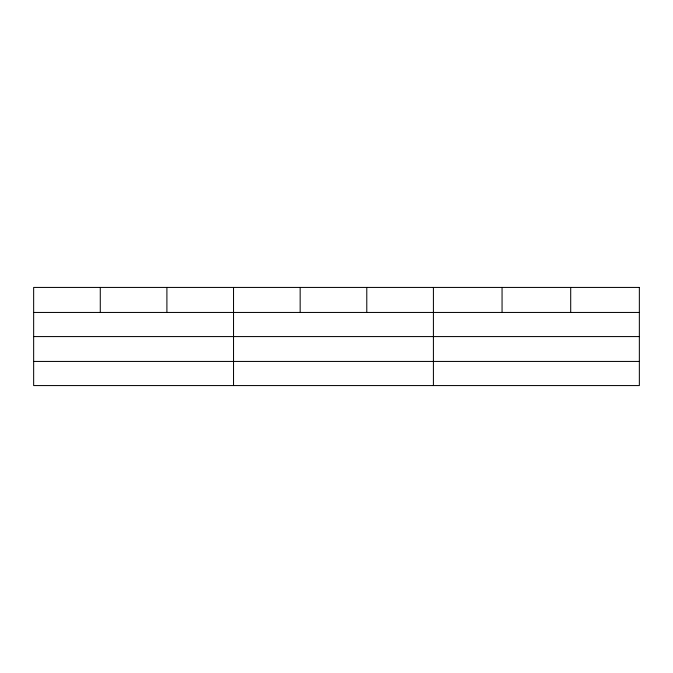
<?xml version="1.0" encoding="UTF-8"?>
<svg xmlns="http://www.w3.org/2000/svg" width="673" height="673" viewBox="0 0 673 673"><rect width="100%" height="100%" fill="white"/><g stroke="black" fill="none" stroke-linecap="round" stroke-linejoin="round"><path stroke-width="1.01" d="M33.65 312.449L639.35 312.449M33.65 336.576L639.35 336.576M33.65 361.435L639.35 361.435M570.704 287.43L570.704 312.449M502.058 287.43L502.058 312.449M433.412 287.43L433.412 385.57M366.785 287.43L366.785 312.449M300.158 287.43L300.158 312.449M233.531 287.43L233.531 385.57M166.904 287.43L166.904 312.449M100.277 287.43L100.277 312.449M639.35 287.43L33.65 287.43L33.65 385.57L639.35 385.57L639.35 287.43"/></g></svg>
